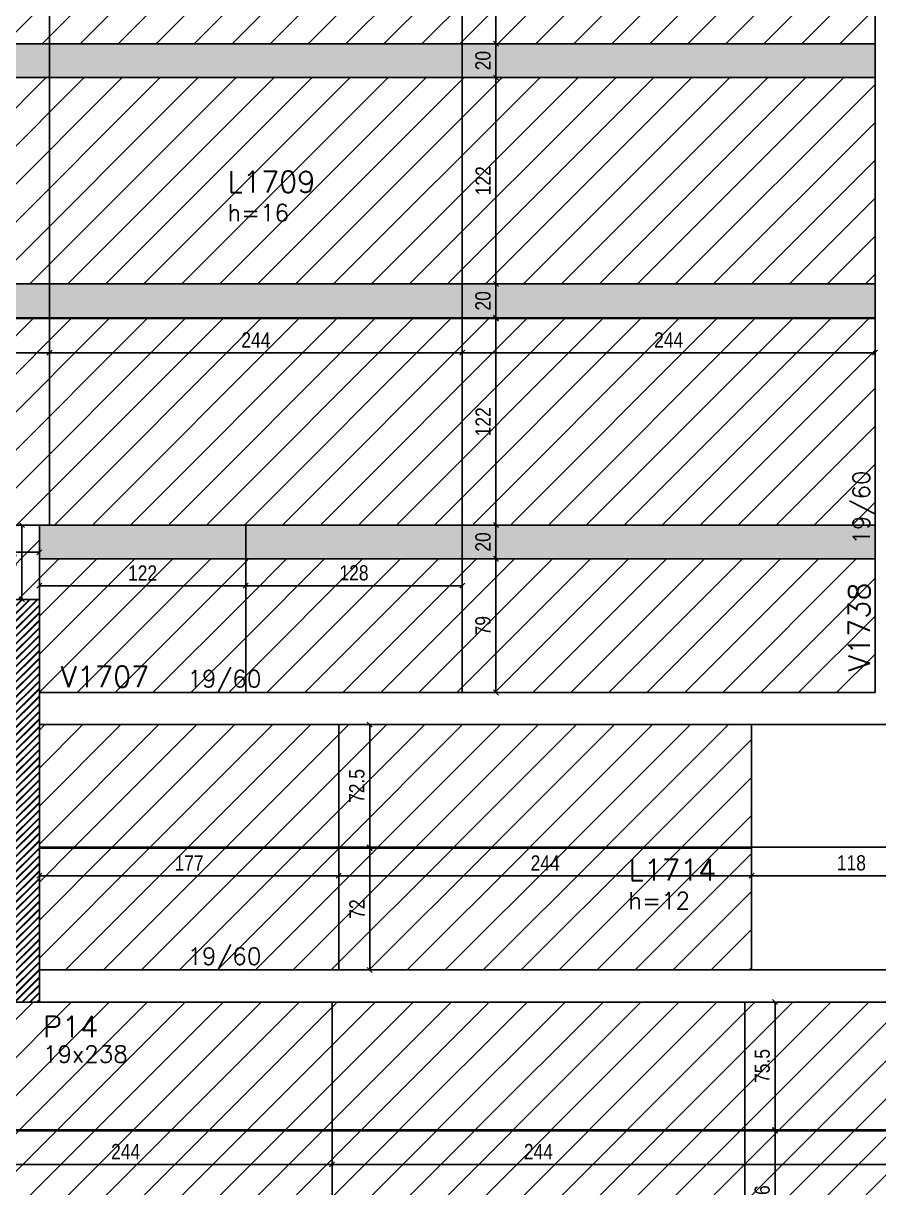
# Model space of a CAD drawing. Extents: x 1860 to 8661, y -614 to 3008.
# Drawn here: x 5060 to 5566, y 1275 to 1963 of the extents above; entities that cross this region are included whole.
import ezdxf

# ---------------------------------------------------------------- set-up
doc = ezdxf.new("R2010")
doc.units = 0
for name, color, linetype in [('COTA', 241, 'Continuous'), ('F-LAJES-DIM', 2, 'Continuous'), ('F-LAJES-NOME', 4, 'Continuous'), ('F-PILARES-DIM', 172, 'Continuous'), ('F-PILARES-HACH', 174, 'Continuous'), ('F-PILARES-NOME', 170, 'Continuous'), ('F-PILARES-S', 170, 'Continuous'), ('F-VIGAS', 3, 'Continuous'), ('F-VIGAS-DIM', 2, 'Continuous'), ('F-VIGAS-NOME', 4, 'Continuous'), ('Painéis', 200, 'Continuous')]:
    doc.layers.add(name, color=color, linetype=linetype)
doc.layers.add('Hachura', color=251, linetype='Continuous', lineweight=9)
doc.styles.add('COTA TECNICA-50', font='techl___.ttf', dxfattribs={"height": 9})
doc.styles.add('MCP', font='romans.shx')
doc.dimstyles.new('COTA PAINEL-50', dxfattribs={"dimtxt": 9, "dimasz": 3, "dimexe": 3, "dimexo": 3, "dimgap": 3, "dimtad": 1, "dimdec": 1, "dimzin": 12, "dimdsep": 46, "dimtxsty": 'COTA TECNICA-50', "dimblk1": 'OBLIQUE', "dimblk2": 'OBLIQUE', "dimsah": 1, "dimcen": 0.9, "dimclrd": 4, "dimclre": 4, "dimclrt": 240, "dimadec": 1, "dimazin": 3, "dimtfac": 1, "dimtdec": 1, "dimtmove": 0, "dimatfit": 3, "dimfxl": 1, "dimtolj": 1, "dimtzin": 12, "dimarcsym": 0})

# ---------------------------------------------------------------- blocks, each defined once
blk = doc.blocks.new('_Oblique')
at = {"color": 0, "linetype": 'ByBlock', "lineweight": -2}
blk.add_line((-0.5, -0.5), (0.5, 0.5), dxfattribs=at)
blk = doc.blocks.new('*D1081')
at = {"layer": 'COTA', "color": 4, "lineweight": -2, "transparency": 16777216}
for p, q in [((5069.87, 1469.39), (5069.87, 1456.06)), ((5246.87, 1469.39), (5246.87, 1456.06)), ((5069.87, 1459.06), (5246.87, 1459.06))]:
    blk.add_line(p, q, dxfattribs=at)
at = {"layer": 'Defpoints', "color": 0, "transparency": 16777216}
for p in [(5069.87, 1472.39), (5246.87, 1472.39), (5246.87, 1459.06)]:
    blk.add_point(p, dxfattribs=at)
at = {"layer": 'COTA', "color": 4, "lineweight": -2, "transparency": 16777216, "xscale": 3, "yscale": 3, "zscale": 3, "rotation": 180}
blk.add_blockref('_Oblique', (5069.87, 1459.06), dxfattribs=at)
at = {"layer": 'COTA', "color": 4, "lineweight": -2, "transparency": 16777216, "xscale": 3, "yscale": 3, "zscale": 3}
blk.add_blockref('_Oblique', (5246.87, 1459.06), dxfattribs=at)
at = {"layer": 'COTA', "color": 240, "transparency": 16777216, "insert": (5158.37, 1466.62), "char_height": 9, "attachment_point": 5, "style": 'COTA TECNICA-50'}
blk.add_mtext('\\A1;177', dxfattribs=at)
blk = doc.blocks.new('*D1074')
at = {"layer": 'COTA', "color": 4, "lineweight": -2, "transparency": 16777216}
for p, q in [((5322.87, 1950.89), (5342.73, 1950.89)), ((5339.73, 1930.89), (5339.73, 1950.89)), ((5322.87, 1930.89), (5342.73, 1930.89))]:
    blk.add_line(p, q, dxfattribs=at)
at = {"layer": 'Defpoints', "color": 0, "transparency": 16777216}
for p in [(5319.87, 1950.89), (5339.73, 1950.89), (5319.87, 1930.89)]:
    blk.add_point(p, dxfattribs=at)
at = {"layer": 'COTA', "color": 4, "lineweight": -2, "transparency": 16777216, "xscale": 3, "yscale": 3, "zscale": 3}
for p, rotation in [((5339.73, 1950.89), 90), ((5339.73, 1930.89), 270)]:
    blk.add_blockref('_Oblique', p, dxfattribs=dict(at, rotation=rotation))
at = {"layer": 'COTA', "color": 240, "transparency": 16777216, "insert": (5332.14, 1940.89), "char_height": 9, "attachment_point": 5, "rotation": 90, "style": 'COTA TECNICA-50'}
blk.add_mtext('\\A1;20', dxfattribs=at)
blk = doc.blocks.new('*D1075')
at = {"layer": 'COTA', "color": 4, "lineweight": -2, "transparency": 16777216}
for p, q in [((5322.87, 2072.89), (5342.73, 2072.89)), ((5339.73, 1950.89), (5339.73, 2072.89)), ((5322.87, 1950.89), (5342.73, 1950.89))]:
    blk.add_line(p, q, dxfattribs=at)
at = {"layer": 'Defpoints', "color": 0, "transparency": 16777216}
for p in [(5319.87, 2072.89), (5339.73, 2072.89), (5319.87, 1950.89)]:
    blk.add_point(p, dxfattribs=at)
at = {"layer": 'COTA', "color": 4, "lineweight": -2, "transparency": 16777216, "xscale": 3, "yscale": 3, "zscale": 3}
for p, rotation in [((5339.73, 2072.89), 90), ((5339.73, 1950.89), 270)]:
    blk.add_blockref('_Oblique', p, dxfattribs=dict(at, rotation=rotation))
at = {"layer": 'COTA', "color": 240, "transparency": 16777216, "insert": (5332.18, 2011.89), "char_height": 9, "attachment_point": 5, "rotation": 90, "style": 'COTA TECNICA-50'}
blk.add_mtext('\\A1;122', dxfattribs=at)
blk = doc.blocks.new('*D1112')
at = {"layer": 'COTA', "color": 4, "lineweight": -2, "transparency": 16777216}
for p, q in [((5322.87, 1646.39), (5342.73, 1646.39)), ((5339.73, 1567.39), (5339.73, 1646.39)), ((5322.87, 1567.39), (5342.73, 1567.39))]:
    blk.add_line(p, q, dxfattribs=at)
at = {"layer": 'Defpoints', "color": 0, "transparency": 16777216}
for p in [(5319.87, 1646.39), (5339.73, 1646.39), (5319.87, 1567.39)]:
    blk.add_point(p, dxfattribs=at)
at = {"layer": 'COTA', "color": 4, "lineweight": -2, "transparency": 16777216, "xscale": 3, "yscale": 3, "zscale": 3}
for p, rotation in [((5339.73, 1646.39), 90), ((5339.73, 1567.39), 270)]:
    blk.add_blockref('_Oblique', p, dxfattribs=dict(at, rotation=rotation))
at = {"layer": 'COTA', "color": 240, "transparency": 16777216, "insert": (5332.14, 1606.89), "char_height": 9, "attachment_point": 5, "rotation": 90, "style": 'COTA TECNICA-50'}
blk.add_mtext('\\A1;79', dxfattribs=at)
blk = doc.blocks.new('*D1113')
at = {"layer": 'COTA', "color": 4, "lineweight": -2, "transparency": 16777216}
for p, q in [((5322.87, 1666.39), (5342.73, 1666.39)), ((5339.73, 1646.39), (5339.73, 1666.39)), ((5322.87, 1646.39), (5342.73, 1646.39))]:
    blk.add_line(p, q, dxfattribs=at)
at = {"layer": 'Defpoints', "color": 0, "transparency": 16777216}
for p in [(5319.87, 1666.39), (5339.73, 1666.39), (5319.87, 1646.39)]:
    blk.add_point(p, dxfattribs=at)
at = {"layer": 'COTA', "color": 4, "lineweight": -2, "transparency": 16777216, "xscale": 3, "yscale": 3, "zscale": 3}
for p, rotation in [((5339.73, 1666.39), 90), ((5339.73, 1646.39), 270)]:
    blk.add_blockref('_Oblique', p, dxfattribs=dict(at, rotation=rotation))
at = {"layer": 'COTA', "color": 240, "transparency": 16777216, "insert": (5332.14, 1656.39), "char_height": 9, "attachment_point": 5, "rotation": 90, "style": 'COTA TECNICA-50'}
blk.add_mtext('\\A1;20', dxfattribs=at)
blk = doc.blocks.new('*D1114')
at = {"layer": 'COTA', "color": 4, "lineweight": -2, "transparency": 16777216}
for p, q in [((5322.87, 1788.39), (5342.73, 1788.39)), ((5339.73, 1666.39), (5339.73, 1788.39)), ((5322.87, 1666.39), (5342.73, 1666.39))]:
    blk.add_line(p, q, dxfattribs=at)
at = {"layer": 'Defpoints', "color": 0, "transparency": 16777216}
for p in [(5319.87, 1788.39), (5339.73, 1788.39), (5319.87, 1666.39)]:
    blk.add_point(p, dxfattribs=at)
at = {"layer": 'COTA', "color": 4, "lineweight": -2, "transparency": 16777216, "xscale": 3, "yscale": 3, "zscale": 3}
for p, rotation in [((5339.73, 1788.39), 90), ((5339.73, 1666.39), 270)]:
    blk.add_blockref('_Oblique', p, dxfattribs=dict(at, rotation=rotation))
at = {"layer": 'COTA', "color": 240, "transparency": 16777216, "insert": (5332.18, 1727.39), "char_height": 9, "attachment_point": 5, "rotation": 90, "style": 'COTA TECNICA-50'}
blk.add_mtext('\\A1;122', dxfattribs=at)
blk = doc.blocks.new('*D1115')
at = {"layer": 'COTA', "color": 4, "lineweight": -2, "transparency": 16777216}
for p, q in [((5322.87, 1808.89), (5342.73, 1808.89)), ((5339.73, 1788.89), (5339.73, 1808.89)), ((5322.87, 1788.89), (5342.73, 1788.89))]:
    blk.add_line(p, q, dxfattribs=at)
at = {"layer": 'Defpoints', "color": 0, "transparency": 16777216}
for p in [(5319.87, 1808.89), (5339.73, 1808.89), (5319.87, 1788.89)]:
    blk.add_point(p, dxfattribs=at)
at = {"layer": 'COTA', "color": 4, "lineweight": -2, "transparency": 16777216, "xscale": 3, "yscale": 3, "zscale": 3}
for p, rotation in [((5339.73, 1808.89), 90), ((5339.73, 1788.89), 270)]:
    blk.add_blockref('_Oblique', p, dxfattribs=dict(at, rotation=rotation))
at = {"layer": 'COTA', "color": 240, "transparency": 16777216, "insert": (5332.14, 1798.89), "char_height": 9, "attachment_point": 5, "rotation": 90, "style": 'COTA TECNICA-50'}
blk.add_mtext('\\A1;20', dxfattribs=at)
blk = doc.blocks.new('*D1116')
at = {"layer": 'COTA', "color": 4, "lineweight": -2, "transparency": 16777216}
for p, q in [((5322.87, 1930.89), (5342.73, 1930.89)), ((5339.73, 1808.89), (5339.73, 1930.89)), ((5322.87, 1808.89), (5342.73, 1808.89))]:
    blk.add_line(p, q, dxfattribs=at)
at = {"layer": 'Defpoints', "color": 0, "transparency": 16777216}
for p in [(5319.87, 1930.89), (5339.73, 1930.89), (5319.87, 1808.89)]:
    blk.add_point(p, dxfattribs=at)
at = {"layer": 'COTA', "color": 4, "lineweight": -2, "transparency": 16777216, "xscale": 3, "yscale": 3, "zscale": 3}
for p, rotation in [((5339.73, 1930.89), 90), ((5339.73, 1808.89), 270)]:
    blk.add_blockref('_Oblique', p, dxfattribs=dict(at, rotation=rotation))
at = {"layer": 'COTA', "color": 240, "transparency": 16777216, "insert": (5332.18, 1869.89), "char_height": 9, "attachment_point": 5, "rotation": 90, "style": 'COTA TECNICA-50'}
blk.add_mtext('\\A1;122', dxfattribs=at)
blk = doc.blocks.new('*D1117')
at = {"layer": 'COTA', "color": 4, "lineweight": -2, "transparency": 16777216}
for p, q in [((5069.87, 1643.39), (5069.87, 1627.48)), ((5191.87, 1643.39), (5191.87, 1627.48)), ((5069.87, 1630.48), (5191.87, 1630.48))]:
    blk.add_line(p, q, dxfattribs=at)
at = {"layer": 'Defpoints', "color": 0, "transparency": 16777216}
for p in [(5069.87, 1646.39), (5191.87, 1646.39), (5191.87, 1630.48)]:
    blk.add_point(p, dxfattribs=at)
at = {"layer": 'COTA', "color": 4, "lineweight": -2, "transparency": 16777216, "xscale": 3, "yscale": 3, "zscale": 3, "rotation": 180}
blk.add_blockref('_Oblique', (5069.87, 1630.48), dxfattribs=at)
at = {"layer": 'COTA', "color": 4, "lineweight": -2, "transparency": 16777216, "xscale": 3, "yscale": 3, "zscale": 3}
blk.add_blockref('_Oblique', (5191.87, 1630.48), dxfattribs=at)
at = {"layer": 'COTA', "color": 240, "transparency": 16777216, "insert": (5130.87, 1638.03), "char_height": 9, "attachment_point": 5, "style": 'COTA TECNICA-50'}
blk.add_mtext('\\A1;122', dxfattribs=at)
blk = doc.blocks.new('*D1118')
at = {"layer": 'COTA', "color": 4, "lineweight": -2, "transparency": 16777216}
for p, q in [((5191.87, 1643.39), (5191.87, 1627.48)), ((5319.87, 1643.39), (5319.87, 1627.48)), ((5191.87, 1630.48), (5319.87, 1630.48))]:
    blk.add_line(p, q, dxfattribs=at)
at = {"layer": 'Defpoints', "color": 0, "transparency": 16777216}
for p in [(5191.87, 1646.39), (5319.87, 1646.39), (5319.87, 1630.48)]:
    blk.add_point(p, dxfattribs=at)
at = {"layer": 'COTA', "color": 4, "lineweight": -2, "transparency": 16777216, "xscale": 3, "yscale": 3, "zscale": 3, "rotation": 180}
blk.add_blockref('_Oblique', (5191.87, 1630.48), dxfattribs=at)
at = {"layer": 'COTA', "color": 4, "lineweight": -2, "transparency": 16777216, "xscale": 3, "yscale": 3, "zscale": 3}
blk.add_blockref('_Oblique', (5319.87, 1630.48), dxfattribs=at)
at = {"layer": 'COTA', "color": 240, "transparency": 16777216, "insert": (5255.87, 1638.07), "char_height": 9, "attachment_point": 5, "style": 'COTA TECNICA-50'}
blk.add_mtext('\\A1;128', dxfattribs=at)
blk = doc.blocks.new('*D1119')
at = {"layer": 'COTA', "color": 4, "lineweight": -2, "transparency": 16777216}
for p, q in [((4836.87, 1785.39), (4836.87, 1765.21)), ((5075.87, 1785.39), (5075.87, 1765.21)), ((4836.87, 1768.21), (5075.87, 1768.21))]:
    blk.add_line(p, q, dxfattribs=at)
at = {"layer": 'Defpoints', "color": 0, "transparency": 16777216}
for p in [(4836.87, 1788.39), (5075.87, 1788.39), (5075.87, 1768.21)]:
    blk.add_point(p, dxfattribs=at)
at = {"layer": 'COTA', "color": 4, "lineweight": -2, "transparency": 16777216, "xscale": 3, "yscale": 3, "zscale": 3, "rotation": 180}
blk.add_blockref('_Oblique', (4836.87, 1768.21), dxfattribs=at)
at = {"layer": 'COTA', "color": 4, "lineweight": -2, "transparency": 16777216, "xscale": 3, "yscale": 3, "zscale": 3}
blk.add_blockref('_Oblique', (5075.87, 1768.21), dxfattribs=at)
at = {"layer": 'COTA', "color": 240, "transparency": 16777216, "insert": (4956.37, 1775.93), "char_height": 9, "attachment_point": 5, "style": 'COTA TECNICA-50'}
blk.add_mtext('\\A1;239', dxfattribs=at)
blk = doc.blocks.new('*D1120')
at = {"layer": 'COTA', "color": 4, "lineweight": -2, "transparency": 16777216}
for p, q in [((5075.87, 1785.39), (5075.87, 1765.21)), ((5319.87, 1782.04), (5319.87, 1765.21)), ((5075.87, 1768.21), (5319.87, 1768.21))]:
    blk.add_line(p, q, dxfattribs=at)
at = {"layer": 'Defpoints', "color": 0, "transparency": 16777216}
for p in [(5075.87, 1788.39), (5319.87, 1785.04), (5319.87, 1768.21)]:
    blk.add_point(p, dxfattribs=at)
at = {"layer": 'COTA', "color": 4, "lineweight": -2, "transparency": 16777216, "xscale": 3, "yscale": 3, "zscale": 3, "rotation": 180}
blk.add_blockref('_Oblique', (5075.87, 1768.21), dxfattribs=at)
at = {"layer": 'COTA', "color": 4, "lineweight": -2, "transparency": 16777216, "xscale": 3, "yscale": 3, "zscale": 3}
blk.add_blockref('_Oblique', (5319.87, 1768.21), dxfattribs=at)
at = {"layer": 'COTA', "color": 240, "transparency": 16777216, "insert": (5197.87, 1775.78), "char_height": 9, "attachment_point": 5, "style": 'COTA TECNICA-50'}
blk.add_mtext('\\A1;244', dxfattribs=at)
blk = doc.blocks.new('*D1121')
at = {"layer": 'COTA', "color": 4, "lineweight": -2, "transparency": 16777216}
for p, q in [((5563.87, 1785.39), (5563.87, 1765.21)), ((5319.87, 1782.04), (5319.87, 1765.21)), ((5319.87, 1768.21), (5563.87, 1768.21))]:
    blk.add_line(p, q, dxfattribs=at)
at = {"layer": 'Defpoints', "color": 0, "transparency": 16777216}
for p in [(5319.87, 1785.04), (5563.87, 1788.39), (5563.87, 1768.21)]:
    blk.add_point(p, dxfattribs=at)
at = {"layer": 'COTA', "color": 4, "lineweight": -2, "transparency": 16777216, "xscale": 3, "yscale": 3, "zscale": 3, "rotation": 180}
blk.add_blockref('_Oblique', (5319.87, 1768.21), dxfattribs=at)
at = {"layer": 'COTA', "color": 4, "lineweight": -2, "transparency": 16777216, "xscale": 3, "yscale": 3, "zscale": 3}
blk.add_blockref('_Oblique', (5563.87, 1768.21), dxfattribs=at)
at = {"layer": 'COTA', "color": 240, "transparency": 16777216, "insert": (5441.87, 1775.78), "char_height": 9, "attachment_point": 5, "style": 'COTA TECNICA-50'}
blk.add_mtext('\\A1;244', dxfattribs=at)
blk = doc.blocks.new('*D1122')
at = {"layer": 'COTA', "color": 4, "lineweight": -2, "transparency": 16777216}
for p, q in [((4836.87, 1663.39), (4836.87, 1647.25)), ((5069.87, 1663.39), (5069.87, 1647.25)), ((4836.87, 1650.25), (5069.87, 1650.25))]:
    blk.add_line(p, q, dxfattribs=at)
at = {"layer": 'Defpoints', "color": 0, "transparency": 16777216}
for p in [(4836.87, 1666.39), (5069.87, 1666.39), (5069.87, 1650.25)]:
    blk.add_point(p, dxfattribs=at)
at = {"layer": 'COTA', "color": 4, "lineweight": -2, "transparency": 16777216, "xscale": 3, "yscale": 3, "zscale": 3, "rotation": 180}
blk.add_blockref('_Oblique', (4836.87, 1650.25), dxfattribs=at)
at = {"layer": 'COTA', "color": 4, "lineweight": -2, "transparency": 16777216, "xscale": 3, "yscale": 3, "zscale": 3}
blk.add_blockref('_Oblique', (5069.87, 1650.25), dxfattribs=at)
at = {"layer": 'COTA', "color": 240, "transparency": 16777216, "insert": (4953.37, 1657.95), "char_height": 9, "attachment_point": 5, "style": 'COTA TECNICA-50'}
blk.add_mtext('\\A1;233', dxfattribs=at)
blk = doc.blocks.new('*D1123')
at = {"layer": 'COTA', "color": 4, "lineweight": -2, "transparency": 16777216}
for p, q in [((5066.87, 1666.39), (5056.53, 1666.39)), ((5059.53, 1666.39), (5059.53, 1622.39)), ((5066.87, 1622.39), (5056.53, 1622.39))]:
    blk.add_line(p, q, dxfattribs=at)
at = {"layer": 'Defpoints', "color": 0, "transparency": 16777216}
for p in [(5069.87, 1666.39), (5059.53, 1622.39), (5069.87, 1622.39)]:
    blk.add_point(p, dxfattribs=at)
at = {"layer": 'COTA', "color": 4, "lineweight": -2, "transparency": 16777216, "xscale": 3, "yscale": 3, "zscale": 3}
for p, rotation in [((5059.53, 1666.39), 90), ((5059.53, 1622.39), 270)]:
    blk.add_blockref('_Oblique', p, dxfattribs=dict(at, rotation=rotation))
at = {"layer": 'COTA', "color": 240, "transparency": 16777216, "insert": (5051.97, 1644.39), "char_height": 9, "attachment_point": 5, "rotation": 90, "style": 'COTA TECNICA-50'}
blk.add_mtext('\\A1;44', dxfattribs=at)
blk = doc.blocks.new('*D1105')
at = {"layer": 'COTA', "color": 4, "lineweight": -2, "transparency": 16777216}
for p, q in [((5246.87, 1472.39), (5246.87, 1456.06)), ((5490.87, 1472.39), (5490.87, 1456.06)), ((5246.87, 1459.06), (5490.87, 1459.06))]:
    blk.add_line(p, q, dxfattribs=at)
at = {"layer": 'Defpoints', "color": 0, "transparency": 16777216}
for p in [(5246.87, 1475.39), (5490.87, 1475.39), (5490.87, 1459.06)]:
    blk.add_point(p, dxfattribs=at)
at = {"layer": 'COTA', "color": 4, "lineweight": -2, "transparency": 16777216, "xscale": 3, "yscale": 3, "zscale": 3, "rotation": 180}
blk.add_blockref('_Oblique', (5246.87, 1459.06), dxfattribs=at)
at = {"layer": 'COTA', "color": 4, "lineweight": -2, "transparency": 16777216, "xscale": 3, "yscale": 3, "zscale": 3}
blk.add_blockref('_Oblique', (5490.87, 1459.06), dxfattribs=at)
at = {"layer": 'COTA', "color": 240, "transparency": 16777216, "insert": (5368.87, 1466.62), "char_height": 9, "attachment_point": 5, "style": 'COTA TECNICA-50'}
blk.add_mtext('\\A1;244', dxfattribs=at)
blk = doc.blocks.new('*D1106')
at = {"layer": 'COTA', "color": 4, "lineweight": -2, "transparency": 16777216}
for p, q in [((5249.87, 1475.39), (5268.17, 1475.39)), ((5265.17, 1403.39), (5265.17, 1475.39)), ((5249.87, 1403.39), (5268.17, 1403.39))]:
    blk.add_line(p, q, dxfattribs=at)
at = {"layer": 'Defpoints', "color": 0, "transparency": 16777216}
for p in [(5246.87, 1475.39), (5265.17, 1475.39), (5246.87, 1403.39)]:
    blk.add_point(p, dxfattribs=at)
at = {"layer": 'COTA', "color": 4, "lineweight": -2, "transparency": 16777216, "xscale": 3, "yscale": 3, "zscale": 3}
for p, rotation in [((5265.17, 1475.39), 90), ((5265.17, 1403.39), 270)]:
    blk.add_blockref('_Oblique', p, dxfattribs=dict(at, rotation=rotation))
at = {"layer": 'COTA', "color": 240, "transparency": 16777216, "insert": (5257.6, 1439.39), "char_height": 9, "attachment_point": 5, "rotation": 90, "style": 'COTA TECNICA-50'}
blk.add_mtext('\\A1;72', dxfattribs=at)
blk = doc.blocks.new('*D1107')
at = {"layer": 'COTA', "color": 4, "lineweight": -2, "transparency": 16777216}
for p, q in [((5249.87, 1548.39), (5268.17, 1548.39)), ((5265.17, 1475.89), (5265.17, 1548.39)), ((5249.87, 1475.89), (5268.17, 1475.89))]:
    blk.add_line(p, q, dxfattribs=at)
at = {"layer": 'Defpoints', "color": 0, "transparency": 16777216}
for p in [(5246.87, 1548.39), (5265.17, 1548.39), (5246.87, 1475.89)]:
    blk.add_point(p, dxfattribs=at)
at = {"layer": 'COTA', "color": 4, "lineweight": -2, "transparency": 16777216, "xscale": 3, "yscale": 3, "zscale": 3}
for p, rotation in [((5265.17, 1548.39), 90), ((5265.17, 1475.89), 270)]:
    blk.add_blockref('_Oblique', p, dxfattribs=dict(at, rotation=rotation))
at = {"layer": 'COTA', "color": 240, "transparency": 16777216, "insert": (5257.57, 1512.14), "char_height": 9, "attachment_point": 5, "rotation": 90, "style": 'COTA TECNICA-50'}
blk.add_mtext('\\A1;72.5', dxfattribs=at)
blk = doc.blocks.new('*D1108')
at = {"layer": 'COTA', "color": 4, "lineweight": -2, "transparency": 16777216}
for p, q in [((5490.87, 1472.39), (5490.87, 1456.06)), ((5608.87, 1472.39), (5608.87, 1456.06)), ((5490.87, 1459.06), (5608.87, 1459.06))]:
    blk.add_line(p, q, dxfattribs=at)
at = {"layer": 'Defpoints', "color": 0, "transparency": 16777216}
for p in [(5490.87, 1475.39), (5608.87, 1475.39), (5608.87, 1459.06)]:
    blk.add_point(p, dxfattribs=at)
at = {"layer": 'COTA', "color": 4, "lineweight": -2, "transparency": 16777216, "xscale": 3, "yscale": 3, "zscale": 3, "rotation": 180}
blk.add_blockref('_Oblique', (5490.87, 1459.06), dxfattribs=at)
at = {"layer": 'COTA', "color": 4, "lineweight": -2, "transparency": 16777216, "xscale": 3, "yscale": 3, "zscale": 3}
blk.add_blockref('_Oblique', (5608.87, 1459.06), dxfattribs=at)
at = {"layer": 'COTA', "color": 240, "transparency": 16777216, "insert": (5549.87, 1466.64), "char_height": 9, "attachment_point": 5, "style": 'COTA TECNICA-50'}
blk.add_mtext('\\A1;118', dxfattribs=at)
blk = doc.blocks.new('*D1110')
at = {"layer": 'COTA', "color": 4, "lineweight": -2, "transparency": 16777216}
for p, q in [((5249.87, 1475.39), (5268.17, 1475.39)), ((5265.17, 1403.39), (5265.17, 1475.39)), ((5249.87, 1403.39), (5268.17, 1403.39))]:
    blk.add_line(p, q, dxfattribs=at)
at = {"layer": 'Defpoints', "color": 0, "transparency": 16777216}
for p in [(5246.87, 1475.39), (5265.17, 1475.39), (5246.87, 1403.39)]:
    blk.add_point(p, dxfattribs=at)
at = {"layer": 'COTA', "color": 4, "lineweight": -2, "transparency": 16777216, "xscale": 3, "yscale": 3, "zscale": 3}
for p, rotation in [((5265.17, 1475.39), 90), ((5265.17, 1403.39), 270)]:
    blk.add_blockref('_Oblique', p, dxfattribs=dict(at, rotation=rotation))
at = {"layer": 'COTA', "color": 240, "transparency": 16777216, "insert": (5257.6, 1439.39), "char_height": 9, "attachment_point": 5, "rotation": 90, "style": 'COTA TECNICA-50'}
blk.add_mtext('\\A1;72', dxfattribs=at)
blk = doc.blocks.new('*D1238')
at = {"layer": 'COTA', "color": 4, "lineweight": -2, "transparency": 16777216}
blk.add_line((4998.87, 1288.46), (5242.87, 1288.46), dxfattribs=at)
at = {"layer": 'Defpoints', "color": 0, "transparency": 16777216}
for p in [(4998.87, 1288.46), (5242.87, 1288.46), (5242.87, 1288.46)]:
    blk.add_point(p, dxfattribs=at)
at = {"layer": 'COTA', "color": 4, "lineweight": -2, "transparency": 16777216, "xscale": 3, "yscale": 3, "zscale": 3, "rotation": 180}
blk.add_blockref('_Oblique', (4998.87, 1288.46), dxfattribs=at)
at = {"layer": 'COTA', "color": 4, "lineweight": -2, "transparency": 16777216, "xscale": 3, "yscale": 3, "zscale": 3}
blk.add_blockref('_Oblique', (5242.87, 1288.46), dxfattribs=at)
at = {"layer": 'COTA', "color": 240, "transparency": 16777216, "insert": (5120.87, 1296.02), "char_height": 9, "attachment_point": 5, "style": 'COTA TECNICA-50'}
blk.add_mtext('\\A1;244', dxfattribs=at)
blk = doc.blocks.new('*D1239')
at = {"layer": 'COTA', "color": 4, "lineweight": -2, "transparency": 16777216}
blk.add_line((5242.87, 1288.46), (5486.87, 1288.46), dxfattribs=at)
at = {"layer": 'Defpoints', "color": 0, "transparency": 16777216}
for p in [(5242.87, 1288.46), (5486.87, 1288.46), (5486.87, 1288.46)]:
    blk.add_point(p, dxfattribs=at)
at = {"layer": 'COTA', "color": 4, "lineweight": -2, "transparency": 16777216, "xscale": 3, "yscale": 3, "zscale": 3, "rotation": 180}
blk.add_blockref('_Oblique', (5242.87, 1288.46), dxfattribs=at)
at = {"layer": 'COTA', "color": 4, "lineweight": -2, "transparency": 16777216, "xscale": 3, "yscale": 3, "zscale": 3}
blk.add_blockref('_Oblique', (5486.87, 1288.46), dxfattribs=at)
at = {"layer": 'COTA', "color": 240, "transparency": 16777216, "insert": (5364.87, 1296.02), "char_height": 9, "attachment_point": 5, "style": 'COTA TECNICA-50'}
blk.add_mtext('\\A1;244', dxfattribs=at)
blk = doc.blocks.new('*D1240')
at = {"layer": 'COTA', "color": 4, "lineweight": -2, "transparency": 16777216}
blk.add_line((5486.87, 1288.46), (5730.87, 1288.46), dxfattribs=at)
at = {"layer": 'Defpoints', "color": 0, "transparency": 16777216}
for p in [(5486.87, 1288.46), (5730.87, 1288.46), (5730.87, 1288.46)]:
    blk.add_point(p, dxfattribs=at)
at = {"layer": 'COTA', "color": 4, "lineweight": -2, "transparency": 16777216, "xscale": 3, "yscale": 3, "zscale": 3, "rotation": 180}
blk.add_blockref('_Oblique', (5486.87, 1288.46), dxfattribs=at)
at = {"layer": 'COTA', "color": 4, "lineweight": -2, "transparency": 16777216, "xscale": 3, "yscale": 3, "zscale": 3}
blk.add_blockref('_Oblique', (5730.87, 1288.46), dxfattribs=at)
at = {"layer": 'COTA', "color": 240, "transparency": 16777216, "insert": (5608.87, 1296.02), "char_height": 9, "attachment_point": 5, "style": 'COTA TECNICA-50'}
blk.add_mtext('\\A1;244', dxfattribs=at)
blk = doc.blocks.new('*D1241')
at = {"layer": 'COTA', "color": 4, "lineweight": -2, "transparency": 16777216}
for p, q in [((5489.87, 1308.39), (5507.78, 1308.39)), ((5504.78, 1232.39), (5504.78, 1308.39)), ((5489.87, 1232.39), (5507.78, 1232.39))]:
    blk.add_line(p, q, dxfattribs=at)
at = {"layer": 'Defpoints', "color": 0, "transparency": 16777216}
for p in [(5486.87, 1308.39), (5504.78, 1308.39), (5486.87, 1232.39)]:
    blk.add_point(p, dxfattribs=at)
at = {"layer": 'COTA', "color": 4, "lineweight": -2, "transparency": 16777216, "xscale": 3, "yscale": 3, "zscale": 3}
for p, rotation in [((5504.78, 1308.39), 90), ((5504.78, 1232.39), 270)]:
    blk.add_blockref('_Oblique', p, dxfattribs=dict(at, rotation=rotation))
at = {"layer": 'COTA', "color": 240, "transparency": 16777216, "insert": (5497.19, 1270.39), "char_height": 9, "attachment_point": 5, "rotation": 90, "style": 'COTA TECNICA-50'}
blk.add_mtext('\\A1;76', dxfattribs=at)
blk = doc.blocks.new('*D1242')
at = {"layer": 'COTA', "color": 4, "lineweight": -2, "transparency": 16777216}
for p, q in [((5489.87, 1384.39), (5507.78, 1384.39)), ((5504.78, 1384.39), (5504.78, 1308.89)), ((5489.87, 1308.89), (5507.78, 1308.89))]:
    blk.add_line(p, q, dxfattribs=at)
at = {"layer": 'Defpoints', "color": 0, "transparency": 16777216}
for p in [(5486.87, 1384.39), (5486.87, 1308.89), (5504.78, 1308.89)]:
    blk.add_point(p, dxfattribs=at)
at = {"layer": 'COTA', "color": 4, "lineweight": -2, "transparency": 16777216, "xscale": 3, "yscale": 3, "zscale": 3}
for p, rotation in [((5504.78, 1384.39), 90), ((5504.78, 1308.89), 270)]:
    blk.add_blockref('_Oblique', p, dxfattribs=dict(at, rotation=rotation))
at = {"layer": 'COTA', "color": 240, "transparency": 16777216, "insert": (5497.19, 1346.64), "char_height": 9, "attachment_point": 5, "rotation": 90, "style": 'COTA TECNICA-50'}
blk.add_mtext('\\A1;75.5', dxfattribs=at)

msp = doc.modelspace()

# ---------------------------------------------------------------- hatches: boundary and pattern name
at = {"layer": 'F-PILARES-HACH', "linetype": 'Continuous'}
h = msp.add_hatch(dxfattribs=at)
h.set_pattern_fill('ANSI31', color=256, style=0)
h.set_pattern_definition([(45, (4454.8736, 10738.8875), (-2.245064, 2.245064), [])])
h.paths.add_polyline_path([(5050.87, 1384.39), (5069.87, 1384.39), (5069.87, 1622.39), (5050.87, 1622.39)], flags=16)
h = msp.add_hatch(dxfattribs=at)
h.set_pattern_fill('ANSI31', color=256, style=0)
h.set_pattern_definition([(45, (4454.8736, 738.8875), (-2.245064, 2.245064), [])])
h.paths.add_polyline_path([(5050.87, 1384.39), (5069.87, 1384.39), (5069.87, 1622.39), (5050.87, 1622.39)], flags=16)
at = {"layer": 'Hachura', "linetype": 'ByBlock'}
h = msp.add_hatch(dxfattribs=at)
h.set_pattern_fill('ANSI31', color=256, scale=5)
h.paths.add_polyline_path([(5075.87, 1950.89), (5075.87, 2072.89), (4876.87, 2072.89), (4836.87, 2072.89), (4836.87, 1950.89)])
h.paths.add_polyline_path([(5075.87, 2072.89), (5075.87, 1950.89), (5319.87, 1950.89), (5319.87, 2072.89)])
h.paths.add_polyline_path([(5563.87, 1950.89), (5563.87, 2039.39), (5563.87, 2072.89), (5319.87, 2072.89), (5319.87, 1950.89)])
h.paths.add_polyline_path([(5319.87, 1930.89), (5319.87, 1808.89), (5563.87, 1808.89), (5563.87, 1930.89)])
h.paths.add_polyline_path([(5319.87, 1930.89), (5075.87, 1930.89), (5075.87, 1808.89), (5319.87, 1808.89)])
h.paths.add_polyline_path([(5075.87, 1930.89), (4836.87, 1930.89), (4836.87, 1808.89), (5075.87, 1808.89)])
h.paths.add_polyline_path([(5075.87, 1788.39), (4836.87, 1788.39), (4836.87, 1666.39), (5075.87, 1666.39)])
h.paths.add_polyline_path([(5075.87, 1788.39), (5075.87, 1666.39), (5319.87, 1666.39), (5319.87, 1788.39)])
h.paths.add_polyline_path([(5191.87, 1646.39), (5191.87, 1567.39), (5319.87, 1567.39), (5319.87, 1646.39)])
h.paths.add_polyline_path([(5563.87, 1646.39), (5319.87, 1646.39), (5319.87, 1567.39), (5563.87, 1567.39)])
h.paths.add_polyline_path([(5563.87, 1666.39), (5563.87, 1788.39), (5319.87, 1788.39), (5319.87, 1666.39)])
at = {"layer": 'Hachura'}
h = msp.add_hatch(color=256, dxfattribs=at)
h.dxf.hatch_style = 1
h.paths.add_polyline_path([(4836.87, 1950.89), (4836.87, 1930.89), (5075.87, 1930.89), (5075.87, 1950.89)])
h.paths.add_polyline_path([(5075.87, 1788.89), (5075.87, 1808.89), (4836.87, 1808.89), (4836.87, 1788.89)])
h.paths.add_polyline_path([(5319.87, 1788.89), (5319.87, 1808.89), (5075.87, 1808.89), (5075.87, 1788.89)])
h.paths.add_polyline_path([(5319.87, 1930.89), (5319.87, 1950.89), (5075.87, 1950.89), (5075.87, 1930.89)])
h.paths.add_polyline_path([(5319.87, 1950.89), (5319.87, 1930.89), (5563.87, 1930.89), (5563.87, 1950.89)])
h.paths.add_polyline_path([(5319.87, 1808.89), (5319.87, 1788.89), (5563.87, 1788.89), (5563.87, 1808.89)])
h.paths.add_polyline_path([(5563.87, 1646.39), (5563.87, 1666.39), (5319.87, 1666.39), (5319.87, 1646.39)])
h.paths.add_polyline_path([(5191.87, 1666.39), (5191.87, 1646.39), (5319.87, 1646.39), (5319.87, 1666.39)])
h.paths.add_polyline_path([(5069.87, 1666.39), (5069.87, 1646.39), (5191.87, 1646.39), (5191.87, 1666.39)])
at = {"layer": 'Hachura', "linetype": 'ByBlock'}
h = msp.add_hatch(dxfattribs=at)
h.set_pattern_fill('ANSI31', color=256, scale=5)
h.paths.add_polyline_path([(4412.87, 1622.39), (4534.87, 1622.39), (4534.87, 1828.89), (4412.87, 1828.89)])
h.paths.add_polyline_path([(4534.87, 1622.39), (4554.87, 1622.39), (4554.87, 1828.89), (4534.87, 1828.89)])
h.paths.add_polyline_path([(4676.87, 1828.89), (4554.87, 1828.89), (4554.87, 1622.39), (4658.87, 1622.39), (4676.87, 1622.39)])
h.paths.add_polyline_path([(4836.87, 1666.39), (4836.87, 1622.39), (5050.87, 1622.39), (5069.87, 1622.39), (5069.87, 1666.39)])
h.paths.add_polyline_path([(5069.87, 1646.39), (5069.87, 1622.39), (5069.87, 1567.39), (5191.87, 1567.39), (5191.87, 1646.39)])
h = msp.add_hatch(dxfattribs=at)
h.set_pattern_fill('ANSI31', color=256, scale=5)
h.paths.add_polyline_path([(5246.87, 1475.89), (5246.87, 1548.39), (5069.87, 1548.39), (5069.87, 1475.89)])
h.paths.add_polyline_path([(5246.87, 1403.39), (5246.87, 1475.39), (5069.87, 1475.39), (5069.87, 1403.39)])
h.paths.add_polyline_path([(5490.87, 1403.39), (5490.87, 1475.39), (5246.87, 1475.39), (5246.87, 1403.39)])
h.paths.add_polyline_path([(5246.87, 1548.39), (5246.87, 1475.89), (5490.87, 1475.89), (5490.87, 1548.39)])
h.paths.add_polyline_path([(5608.87, 1475.89), (5730.87, 1475.89), (5730.87, 1548.39), (5608.87, 1548.39)])
h.paths.add_polyline_path([(5608.87, 1475.89), (5608.87, 1403.39), (5730.87, 1403.39), (5730.87, 1475.89)])
h = msp.add_hatch(dxfattribs=at)
h.set_pattern_fill('ANSI31', color=256, scale=5)
h.paths.add_polyline_path([(5486.87, 1308.39), (5486.87, 1232.39), (5730.87, 1232.39), (5730.87, 1308.39)])
h.paths.add_polyline_path([(5730.87, 1308.89), (5730.87, 1384.39), (5486.87, 1384.39), (5486.87, 1308.89)])
h.paths.add_polyline_path([(5486.87, 1308.89), (5486.87, 1384.39), (5242.87, 1384.39), (5242.87, 1308.89)])
h.paths.add_polyline_path([(5385.87, 1232.39), (5486.87, 1232.39), (5486.87, 1308.39), (5242.87, 1308.39), (5242.87, 1232.39)])
h.paths.add_polyline_path([(4998.87, 1308.39), (4998.87, 1232.39), (5050.87, 1232.39), (5069.87, 1232.39), (5242.87, 1232.39), (5242.87, 1308.39)])
h.paths.add_polyline_path([(5242.87, 1308.89), (5242.87, 1384.39), (5069.87, 1384.39), (5050.87, 1384.39), (4998.87, 1384.39), (4998.87, 1308.89)])
h.paths.add_polyline_path([(4998.87, 1384.39), (4754.87, 1384.39), (4754.87, 1308.89), (4998.87, 1308.89)])
h.paths.add_polyline_path([(4900.37, 1232.39), (4998.87, 1232.39), (4998.87, 1308.39), (4754.87, 1308.39), (4754.87, 1232.39)])
h.paths.add_polyline_path([(4510.87, 1308.39), (4510.87, 1232.39), (4713.87, 1232.39), (4754.87, 1232.39), (4754.87, 1308.39)])
h.paths.add_polyline_path([(4658.87, 1384.39), (4510.87, 1384.39), (4510.87, 1308.89), (4754.87, 1308.89), (4754.87, 1384.39)])
h.paths.add_polyline_path([(4510.87, 1308.89), (4510.87, 1384.39), (4420.87, 1384.39), (4266.87, 1384.39), (4266.87, 1308.89)])
h.paths.add_polyline_path([(4454.87, 1232.39), (4473.87, 1232.39), (4510.87, 1232.39), (4510.87, 1308.39), (4266.87, 1308.39), (4266.87, 1232.39)])
h.paths.add_polyline_path([(4235.87, 1232.39), (4254.87, 1232.39), (4266.87, 1232.39), (4266.87, 1308.39), (4083.87, 1308.39), (4083.87, 1232.39)])
h.paths.add_polyline_path([(4143.37, 1384.39), (4083.87, 1384.39), (4083.87, 1308.89), (4266.87, 1308.89), (4266.87, 1384.39)])
h.paths.add_polyline_path([(4083.87, 1232.39), (4083.87, 1212.39), (4235.87, 1212.39), (4235.87, 1232.39)])
h.paths.add_polyline_path([(4166.87, 1212.39), (4083.87, 1212.39), (4083.87, 1074.39), (4166.87, 1074.39)])
h.paths.add_polyline_path([(4235.87, 1212.39), (4167.37, 1212.39), (4167.37, 1074.39), (4235.87, 1074.39)])
h.paths.add_polyline_path([(4167.37, 952.39), (4235.87, 952.39), (4235.87, 1074.39), (4167.37, 1074.39)])
h.paths.add_polyline_path([(4166.87, 1074.39), (4083.87, 1074.39), (4083.87, 952.39), (4166.87, 952.39)])

# ---------------------------------------------------------------- linework, layer by layer
at = {"layer": 'F-PILARES-S', "linetype": 'Continuous'}
msp.add_lwpolyline([(5050.87, 1384.39), (5069.87, 1384.39), (5069.87, 1622.39), (5050.87, 1622.39), (5050.87, 1384.39)], dxfattribs=at)
at = {"layer": 'F-VIGAS'}
for points in [[(5563.87, 2039.39), (5563.87, 1567.39)], [(5563.87, 1567.39), (5069.87, 1567.39)], [(5069.87, 1548.39), (5573.37, 1548.39)], [(5730.87, 1403.39), (5069.87, 1403.39)], [(5069.87, 1384.39), (5730.87, 1384.39)]]:
    msp.add_lwpolyline(points, dxfattribs=at)
at = {"layer": 'Painéis'}
for p, q in [((5069.87, 1622.39), (5069.87, 1666.39)), ((5191.87, 1567.39), (5191.87, 1666.39))]:
    msp.add_line(p, q, dxfattribs=at)
for points in [[(5075.87, 1666.39), (5075.87, 2072.89)], [(5319.87, 2072.89), (5319.87, 1567.39)], [(4836.87, 1950.89), (5563.87, 1950.89)], [(4836.87, 1930.89), (5563.87, 1930.89)], [(4836.87, 1808.89), (5563.87, 1808.89)], [(4836.87, 1788.89), (5563.87, 1788.89)], [(4836.87, 1788.39), (5563.87, 1788.39)], [(4836.87, 1666.39), (5563.87, 1666.39)], [(5069.87, 1646.39), (5563.87, 1646.39)], [(5246.87, 1548.39), (5246.87, 1403.39)], [(5490.87, 1548.39), (5490.87, 1403.39)], [(5069.87, 1475.89), (5490.87, 1475.89)], [(5069.87, 1475.39), (5490.87, 1475.39)], [(5490.87, 1475.89), (5730.87, 1475.89)], [(5242.87, 1384.39), (5242.87, 1232.39)], [(5486.87, 1384.39), (5486.87, 1232.39)], [(4083.87, 1308.89), (5730.87, 1308.89)], [(4083.87, 1308.39), (5730.87, 1308.39)]]:
    msp.add_lwpolyline(points, dxfattribs=at)

# ---------------------------------------------------------------- texts
at = {"layer": 'F-LAJES-DIM', "linetype": 'Continuous', "style": 'MCP'}
for s, p in [('h=16', (5181.06, 1845.98)), ('h=12', (5418.07, 1439.32))]:
    msp.add_text(s, height=10, dxfattribs=at).set_placement(p)
at = {"layer": 'F-LAJES-NOME', "linetype": 'Continuous', "style": 'MCP'}
for s, p in [('L1709', (5181.06, 1862.98)), ('L1714', (5418.07, 1456.32))]:
    msp.add_text(s, height=12.5, dxfattribs=at).set_placement(p)
at = {"layer": 'F-PILARES-DIM', "linetype": 'Continuous', "style": 'MCP'}
msp.add_text('19x238', height=10, dxfattribs=at).set_placement((5072.01, 1348.63))
at = {"layer": 'F-PILARES-NOME', "linetype": 'Continuous', "style": 'MCP'}
msp.add_text('P14', height=12.5, dxfattribs=at).set_placement((5072.01, 1363.63))
at = {"layer": 'F-VIGAS-DIM', "linetype": 'Continuous', "style": 'MCP'}
msp.add_text('19/60', height=10, rotation=90, dxfattribs=at).set_placement((5560.75, 1654.89))
for p in [(5157.37, 1570.51), (5157.37, 1406.51)]:
    msp.add_text('19/60', height=10, dxfattribs=at).set_placement(p)
at = {"layer": 'F-VIGAS-NOME', "linetype": 'Continuous', "style": 'MCP'}
msp.add_text('V1738', height=12.5, rotation=90, dxfattribs=at).set_placement((5560.75, 1579.89))
msp.add_text('V1707', height=12.5, dxfattribs=at).set_placement((5082.37, 1570.51))

# ---------------------------------------------------------------- dimensions: what is measured, and where the dimension line sits
at = {"layer": 'COTA'}
for base, p1, p2, picture, middle in [((5339.73, 2072.89), (5319.87, 1950.89), (5319.87, 2072.89), '*D1075', (5332.18, 2011.89)), ((5339.73, 1950.89), (5319.87, 1930.89), (5319.87, 1950.89), '*D1074', (5332.14, 1940.89)), ((5339.73, 1930.89), (5319.87, 1808.89), (5319.87, 1930.89), '*D1116', (5332.18, 1869.89)), ((5339.73, 1788.39), (5319.87, 1666.39), (5319.87, 1788.39), '*D1114', (5332.18, 1727.39)), ((5339.73, 1666.39), (5319.87, 1646.39), (5319.87, 1666.39), '*D1113', (5332.14, 1656.39))]:
    dim = msp.add_linear_dim(base=base, p1=p1, p2=p2, angle=90, dimstyle='COTA PAINEL-50', override={"dimtmove": 1}, dxfattribs=at)
    dim.commit()
    dim.dimension.update_dxf_attribs({"geometry": picture, "text_midpoint": middle})
for base, p1, p2, picture, middle in [((5339.73, 1808.89), (5319.87, 1788.89), (5319.87, 1808.89), '*D1115', (5332.14, 1798.89)), ((5059.53, 1622.39), (5069.87, 1666.39), (5069.87, 1622.39), '*D1123', (5051.97, 1644.39)), ((5339.73, 1646.39), (5319.87, 1567.39), (5319.87, 1646.39), '*D1112', (5332.14, 1606.89)), ((5265.17, 1548.39), (5246.87, 1475.89), (5246.87, 1548.39), '*D1107', (5257.57, 1512.14)), ((5265.17, 1475.39), (5246.87, 1403.39), (5246.87, 1475.39), '*D1106', (5257.6, 1439.39)), ((5265.17, 1475.39), (5246.87, 1403.39), (5246.87, 1475.39), '*D1110', (5257.6, 1439.39)), ((5504.78, 1308.89), (5486.87, 1384.39), (5486.87, 1308.89), '*D1242', (5497.19, 1346.64)), ((5504.78, 1308.39), (5486.87, 1232.39), (5486.87, 1308.39), '*D1241', (5497.19, 1270.39))]:
    dim = msp.add_linear_dim(base=base, p1=p1, p2=p2, angle=90, dimstyle='COTA PAINEL-50', dxfattribs=at)
    dim.commit()
    dim.dimension.update_dxf_attribs({"geometry": picture, "text_midpoint": middle})
for base, p1, p2, picture, middle in [((5075.87, 1768.21), (4836.87, 1788.39), (5075.87, 1788.39), '*D1119', (4956.37, 1775.93)), ((5069.87, 1650.25), (4836.87, 1666.39), (5069.87, 1666.39), '*D1122', (4953.37, 1657.95)), ((5191.87, 1630.48), (5069.87, 1646.39), (5191.87, 1646.39), '*D1117', (5130.87, 1638.03)), ((5490.87, 1459.06), (5246.87, 1475.39), (5490.87, 1475.39), '*D1105', (5368.87, 1466.62)), ((5608.87, 1459.06), (5490.87, 1475.39), (5608.87, 1475.39), '*D1108', (5549.87, 1466.64)), ((5246.87, 1459.06), (5069.87, 1472.39), (5246.87, 1472.39), '*D1081', (5158.37, 1466.62))]:
    dim = msp.add_linear_dim(base=base, p1=p1, p2=p2, dimstyle='COTA PAINEL-50', dxfattribs=at)
    dim.commit()
    dim.dimension.update_dxf_attribs({"geometry": picture, "text_midpoint": middle})
for base, p1, p2, picture, middle in [((5319.87, 1768.21), (5075.87, 1788.39), (5319.87, 1785.04), '*D1120', (5197.87, 1775.78)), ((5563.87, 1768.21), (5319.87, 1785.04), (5563.87, 1788.39), '*D1121', (5441.87, 1775.78)), ((5319.87, 1630.48), (5191.87, 1646.39), (5319.87, 1646.39), '*D1118', (5255.87, 1638.07)), ((5242.87, 1288.46), (4998.87, 1288.46), (5242.87, 1288.46), '*D1238', (5120.87, 1296.02)), ((5486.87, 1288.46), (5242.87, 1288.46), (5486.87, 1288.46), '*D1239', (5364.87, 1296.02)), ((5730.87, 1288.46), (5486.87, 1288.46), (5730.87, 1288.46), '*D1240', (5608.87, 1296.02))]:
    dim = msp.add_linear_dim(base=base, p1=p1, p2=p2, dimstyle='COTA PAINEL-50', override={"dimtmove": 1}, dxfattribs=at)
    dim.commit()
    dim.dimension.update_dxf_attribs({"geometry": picture, "text_midpoint": middle})

doc.saveas('drawing.dxf')
